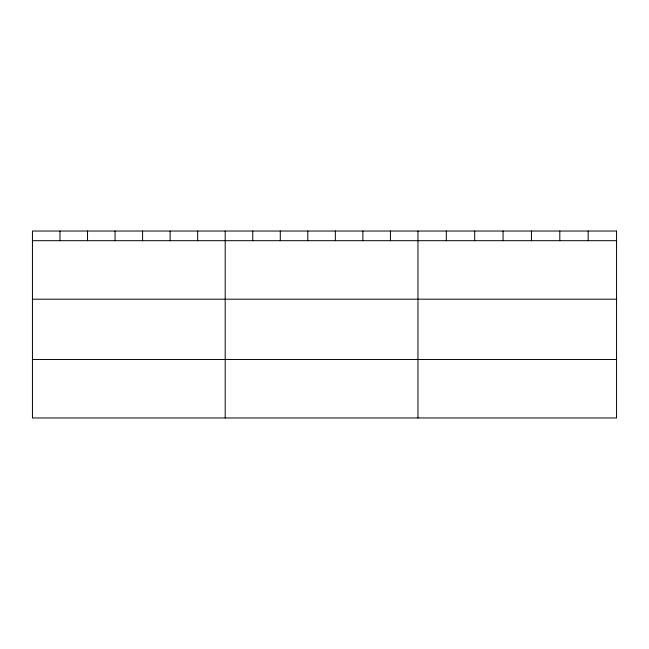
<?xml version="1.0" encoding="UTF-8"?>
<svg xmlns="http://www.w3.org/2000/svg" width="649" height="649" viewBox="0 0 649 649"><rect width="100%" height="100%" fill="white"/><g stroke="black" fill="none" stroke-linecap="round" stroke-linejoin="round"><path stroke-width="0.97" d="M32.45 240.69L616.55 240.69M32.45 299.197L616.55 299.197M32.45 359.465L616.55 359.465M588.181 231.036L588.181 240.69M559.811 231.036L559.811 240.69M531.442 231.036L531.442 240.69M503.064 231.036L503.064 240.69M474.695 231.036L474.695 240.69M446.325 231.036L446.325 240.69M417.956 231.036L417.956 417.964M390.422 231.036L390.422 240.69M362.88 231.036L362.88 240.69M335.346 231.036L335.346 240.69M307.813 231.036L307.813 240.69M280.279 231.036L280.279 240.69M252.737 231.036L252.737 240.69M225.203 231.036L225.203 417.964M197.669 231.036L197.669 240.69M170.127 231.036L170.127 240.69M142.593 231.036L142.593 240.69M115.06 231.036L115.06 240.69M87.526 231.036L87.526 240.69M59.984 231.036L59.984 240.69M616.55 231.036L32.45 231.036L32.45 417.964L616.55 417.964L616.55 231.036"/></g></svg>
